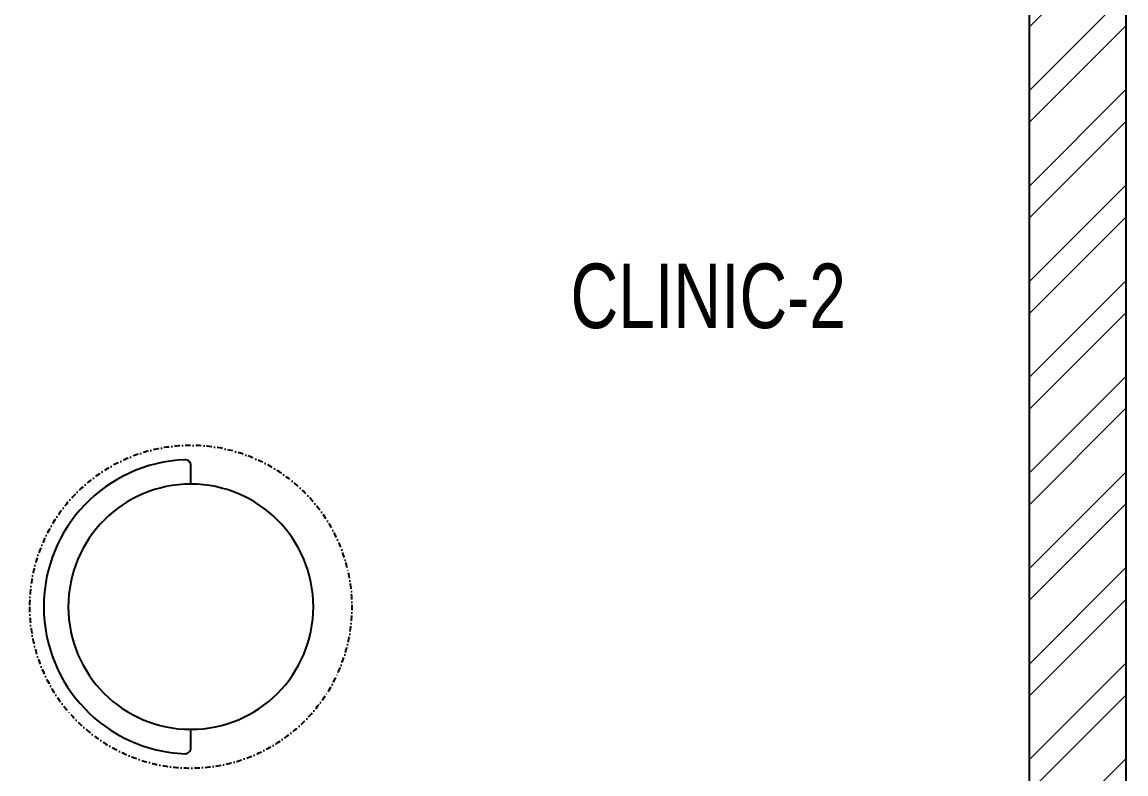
# Model space of a CAD drawing. Header units: feet. Extents: x 5433040 to 5447872, y -5283407 to -5275532.
# Drawn here: x 5446160 to 5447872, y -5282409 to -5281244 of the extents above; entities that cross this region are included whole.
import ezdxf

# ---------------------------------------------------------------- set-up
doc = ezdxf.new("R2010")
doc.units = ezdxf.units.FT
doc.header["$LTSCALE"] = 33
doc.header["$MEASUREMENT"] = 0
doc.linetypes.add('CONTINOUS', pattern=[0])
doc.linetypes.add('DASHDOT2', pattern=[0.5, 0.25, -0.125, 0, -0.125])
for name, color, linetype, lineweight in [('A-CARPET AREA', 3, 'CONTINOUS', 0), ('LENS-FURNITURE', 13, 'Continuous', 9), ('LENS-TEXT', 31, 'Continuous', 5), ('LN-ELEVATION-1', 81, 'Continuous', 25), ('LN-HATCH', 251, 'Continuous', 0)]:
    doc.layers.add(name, color=color, linetype=linetype, lineweight=lineweight)
doc.layers.add('A-WALL', color=1, linetype='Continuous')
doc.styles.add('LK TXT', font='GILC____.TTF', dxfattribs={"height": 100})

# ---------------------------------------------------------------- blocks, each defined once
blk = doc.blocks.new('A$C45bd8f26')
at = {"layer": 'LN-HATCH'}
h = blk.add_hatch(dxfattribs=at)
h.set_pattern_fill('ANSI32', color=256, scale=11, angle=180)
h.set_pattern_definition([(225, (-828665.2265559137, -36203.29293215934), (74.08711299882052, -74.08711299882054), []), (225, (-828714.6179859136, -36203.29293215934), (74.08711299882052, -74.08711299882054), [])])
h.paths.add_polyline_path([(10137.34000000008, 0), (10137.34000000008, 150), (8931, 149.9999999997671), (8931, 0)])
h.paths.add_polyline_path([(7997, 7693), (7997, 7843.000000000232), (4329, 7843.000000000232), (4329, 7693.000000000232)])
h.paths.add_polyline_path([(13949, 7693), (13949, 7843), (8963, 7843.000000000232), (8963, 7693)])
h.paths.add_polyline_path([(14831.34000000008, 931), (14831.34000000008, 7516.999999999767), (14681.34000000008, 7516.999999999767), (14681.34000000008, 931)])
h.paths.add_polyline_path([(14508.34000000008, 0), (14508.34000000008, 150), (13133.34000000008, 150), (13133.34000000008, 0)])
at = {"layer": 'A-WALL'}
for p, q in [((14681.34000000008, 7517), (14681.34000000008, 931)), ((14831.34000000008, 7516.999999999767), (14831.34000000008, 931))]:
    blk.add_line(p, q, dxfattribs=at)
blk = doc.blocks.new('DOCTOR STOOL')
at = {"layer": 'LN-ELEVATION-1', "ltscale": 100}
blk.add_lwpolyline([(228, 37.80991746066138), (228, 9.11999999731779, -0.4264743413925903), (218.5, 0.0079201031476259, -0.959166304662544), (218.5, 455.611914822366, -0.4264743413925903), (228, 446.4998349279631), (228, 417.8099174646194)], format="xyb", dxfattribs=at)
at = {"layer": 'LN-ELEVATION-1', "linetype": 'DASHDOT2'}
blk.add_circle((228, 227.8099174629897), 250, dxfattribs=at)
at = {"layer": 'LN-ELEVATION-1', "ltscale": 100}
blk.add_circle((228, 227.8099174629897), 190, dxfattribs=at)

msp = doc.modelspace()

# ---------------------------------------------------------------- block references
at = {"layer": 'A-CARPET AREA'}
msp.add_blockref('A$C45bd8f26', (5433040.488446285, -5283376.965723162), dxfattribs=at)
at = {"layer": 'LENS-FURNITURE', "xscale": -1, "rotation": 180}
msp.add_blockref('DOCTOR STOOL', (5446194.030709895, -5281922.016359613), dxfattribs=at)

# ---------------------------------------------------------------- texts
at = {"layer": 'LENS-TEXT', "color": 0, "linetype": 'Continuous', "ltscale": 3, "insert": (5447224.267307282, -5281668.717454595), "char_height": 100, "width": 783.9636358173434, "attachment_point": 5, "style": 'LK TXT'}
msp.add_mtext('CLINIC-2', dxfattribs=at)

doc.saveas('drawing.dxf')
